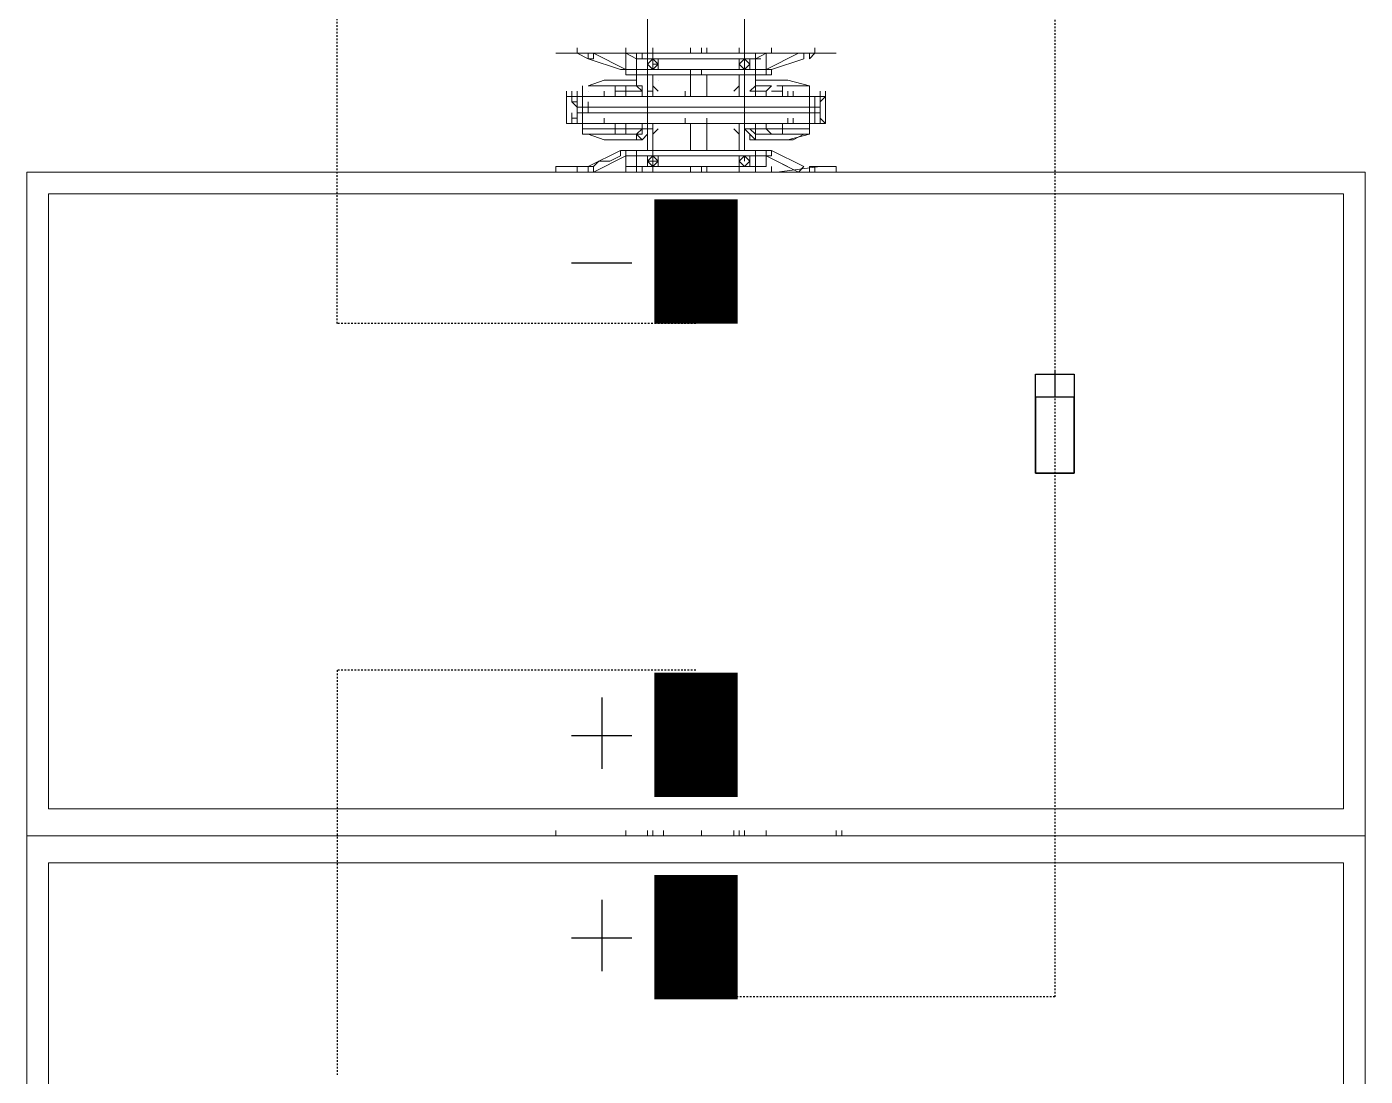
# Model space of a CAD drawing. Header units: feet. Extents: x -13743 to 68376, y -48 to 67763.
# Drawn here: x 4375 to 4455.3, y 64537 to 64600 of the extents above; entities that cross this region are included whole.
import ezdxf

# ---------------------------------------------------------------- set-up
doc = ezdxf.new("R2010")
doc.units = ezdxf.units.FT
doc.header["$MEASUREMENT"] = 0
doc.linetypes.add('HIDDEN', pattern=[0.375, 0.25, -0.125])
for name, color, linetype in [('E-HARN-COMP', 8, 'Continuous'), ('E-TRNK-CABL-NEG', 6, 'HIDDEN'), ('E-TRUNK-CABLE-POS', 6, 'HIDDEN'), ('Polarity-Text', 7, 'Continuous')]:
    doc.layers.add(name, color=color, linetype=linetype)

# ---------------------------------------------------------------- blocks, each defined once
blk = doc.blocks.new('A$C47dfd34d')
at = {"lineweight": 5}
for points in [[(4.0715, 0.41332), (2.21824, 0.41332)], [(4.0765, 0.21999), (4.0765, 0.21832), (4.0765, 0.21999), (4.07483, 0.21832), (4.07483, 0.21999), (4.07483, 0.21832), (4.0765, 0.21999), (4.0765, 0.22166), (4.07483, 0.22166), (4.0765, 0.22166), (4.0765, 0.21999), (4.07483, 0.21999), (4.0765, 0.21999), (4.07483, 0.21999), (4.0765, 0.21999), (4.07483, 0.21999), (4.0765, 0.21999), (4.07483, 0.21999), (4.0765, 0.21999), (4.07483, 0.21999), (4.0765, 0.21999), (4.07483, 0.21999), (4.0765, 0.21999), (4.07483, 0.21999), (4.0765, 0.21999), (4.07483, 0.21999), (4.0765, 0.21999), (4.07483, 0.21999), (4.0765, 0.21999), (4.07483, 0.21999), (4.0765, 0.21999), (4.0765, 0.22166), (4.07483, 0.22166), (4.07317, 0.22166), (4.07317, 0.21999), (4.07317, 0.22166), (4.07483, 0.22166), (4.0765, 0.22166), (4.0765, 0.21999), (4.07483, 0.21999), (4.07317, 0.21999), (4.07317, 0.22166), (4.07483, 0.22166), (4.07317, 0.22166), (4.07317, 0.21999), (4.07483, 0.21999), (4.07483, 0.21832), (4.0765, 0.21999), (4.0765, 0.22166), (4.0765, 0.22499), (4.07817, 0.22499), (4.07817, 0.18833), (4.0765, 0.18833), (4.07817, 0.18833), (4.07817, 0.18333), (4.0765, 0.18333), (4.0765, 0.18499), (4.07317, 0.18499), (4.07317, 0.18666), (4.07317, 0.18833), (4.0715, 0.18833), (4.0715, 0.18666), (4.0715, 0.18833), (4.07317, 0.18833), (4.0715, 0.18833), (4.0715, 0.22332), (4.0715, 0.22499), (4.0715, 0.22332), (4.07317, 0.22332), (4.07317, 0.22166), (4.07317, 0.22332), (4.07317, 0.22499), (4.0715, 0.22499), (4.0715, 0.22666), (4.0715, 0.22499), (4.07317, 0.22499), (4.07317, 0.22832), (4.0765, 0.22832), (4.07817, 0.22832), (4.07817, 0.22999), (4.07317, 0.23999), (4.07317, 0.24332), (4.07317, 0.24999), (4.0715, 0.24999), (4.07317, 0.24999), (4.07317, 0.24332), (4.07317, 0.24999), (4.0715, 0.24999), (4.07317, 0.24999), (4.07317, 0.24332), (4.07317, 0.23999), (4.0715, 0.23999), (4.07317, 0.23999), (4.07317, 0.23832), (4.0715, 0.23832), (4.0765, 0.22832), (4.0765, 0.22666), (4.0765, 0.22499), (4.07317, 0.22499), (4.07317, 0.22332), (4.07317, 0.22166), (4.07317, 0.22332), (4.0715, 0.22332)], [(4.10817, 0.24999), (4.10817, 0.24332), (4.10983, 0.24332), (4.10817, 0.24332), (4.1065, 0.23999), (4.10317, 0.22999), (4.10317, 0.22832), (4.10317, 0.22666), (4.10317, 0.22499), (4.1065, 0.22499), (4.10817, 0.22832), (4.10317, 0.22832), (4.10317, 0.22999), (4.1065, 0.23999), (4.1065, 0.23832), (4.10817, 0.23832), (4.10317, 0.22832), (4.10317, 0.22499), (4.1065, 0.22499), (4.10817, 0.22832), (4.10317, 0.22832), (4.10817, 0.23832), (4.1065, 0.23832), (4.1065, 0.23999), (4.10817, 0.23999), (4.1065, 0.23999), (4.10817, 0.24332), (4.10817, 0.24999), (4.10817, 0.16333)], [(3.86651, 0.23499), (3.86651, 0.24666), (3.86651, 0.24332)], [(4.07817, 0.21999), (4.0865, 0.21999), (4.07817, 0.21999), (4.0865, 0.21999), (4.08483, 0.21999), (4.08483, 0.22166), (4.0865, 0.22166), (4.0865, 0.19166), (4.08983, 0.19166), (4.08983, 0.22166), (4.08983, 0.23999), (4.08983, 0.24332), (4.08817, 0.24332), (4.08817, 0.24499), (4.0865, 0.24499), (4.0865, 0.24666), (4.08817, 0.24666), (4.09483, 0.24666), (4.09483, 0.24499), (4.09483, 0.24666), (4.09483, 0.24499), (4.09317, 0.24499), (4.09317, 0.24332), (4.0915, 0.24332), (4.09317, 0.24332)], [(4.08483, 0.22499), (4.08483, 0.22332), (4.0865, 0.22332), (4.08483, 0.22332), (4.08483, 0.22166), (4.08317, 0.22166), (4.0815, 0.22332), (4.0815, 0.22499), (4.0815, 0.22666), (4.0815, 0.22832), (4.0815, 0.23499), (4.08317, 0.23999), (4.08317, 0.23832), (4.08317, 0.23666), (4.08317, 0.23166), (4.08317, 0.23999), (4.0815, 0.23499), (4.0815, 0.22499), (4.0815, 0.22666), (4.0815, 0.22499), (4.0815, 0.23499), (4.08317, 0.23999), (4.08317, 0.23166), (4.08317, 0.22999), (4.08317, 0.22832), (4.08483, 0.22832), (4.08483, 0.23166), (4.0865, 0.23166), (4.08483, 0.23166), (4.08317, 0.23166), (4.08317, 0.23999), (4.08317, 0.24166), (4.08483, 0.24166), (4.08483, 0.22832), (4.0865, 0.22832), (4.08483, 0.22832), (4.08483, 0.22332), (4.08317, 0.22332), (4.08317, 0.22999), (4.08317, 0.22832), (4.08483, 0.22832), (4.08483, 0.23166), (4.08483, 0.24166), (4.0865, 0.24166), (4.0865, 0.24332), (4.08817, 0.24332), (4.0865, 0.24332), (4.0865, 0.24499), (4.0865, 0.24666), (4.08817, 0.24666), (4.0865, 0.24666), (4.08817, 0.24666), (4.0865, 0.24666), (4.0865, 0.24499), (4.0865, 0.24666), (4.0865, 0.24499), (4.0865, 0.24332), (4.0865, 0.23499), (4.0865, 0.21166), (4.0865, 0.20832), (4.0865, 0.20999), (4.0865, 0.20832), (4.0865, 0.20999), (4.0865, 0.20832), (4.0865, 0.20999), (4.08817, 0.20999), (4.0865, 0.20999), (4.08817, 0.20999), (4.0865, 0.20999), (4.0865, 0.21166), (4.0865, 0.20999), (4.08817, 0.20999), (4.0865, 0.20999), (4.0865, 0.21166), (4.0865, 0.20999), (4.0865, 0.21166), (4.0865, 0.20999), (4.0865, 0.20832), (4.0865, 0.21166), (4.0865, 0.23499), (4.0865, 0.24332), (4.0865, 0.23499)], [(4.08317, 0.24166), (4.08483, 0.24166), (4.08317, 0.24166), (4.08483, 0.24166), (4.0865, 0.24166), (4.08983, 0.24166), (4.0915, 0.24166), (4.0915, 0.24332), (4.09317, 0.24499), (4.09483, 0.24499), (4.09483, 0.24666), (4.08817, 0.24666), (4.0865, 0.24666), (4.0865, 0.24499), (4.0865, 0.23499), (4.08817, 0.23499), (4.0865, 0.23499), (4.08817, 0.23499), (4.0865, 0.23499), (4.08817, 0.23499)], [(4.08483, 0.19166), (4.0865, 0.19166), (4.08483, 0.19166), (4.0865, 0.19166), (4.08483, 0.19166), (4.0865, 0.19166), (4.0865, 0.22166), (4.08983, 0.22166), (4.08983, 0.19166), (4.0865, 0.19166), (4.08483, 0.19166), (4.0865, 0.19166), (4.08483, 0.19166), (4.0865, 0.19166), (4.0865, 0.22166), (4.08983, 0.22166), (4.08983, 0.23999), (4.0915, 0.23999), (4.09317, 0.23999), (4.0915, 0.23999), (4.08983, 0.23999), (4.0915, 0.23999), (4.09317, 0.23999), (4.0915, 0.23999), (4.08983, 0.23999), (4.08983, 0.24332), (4.08817, 0.24332), (4.08817, 0.24499), (4.0865, 0.24499), (4.0865, 0.24666), (4.08817, 0.24666), (4.09483, 0.24666), (4.09483, 0.24499), (4.0965, 0.24499), (4.09483, 0.24499), (4.09483, 0.24666), (4.0965, 0.24666)], [(4.0915, 0.24332), (4.08983, 0.24332), (4.0915, 0.24332), (4.08983, 0.24332), (4.08817, 0.24332), (4.08983, 0.24332), (4.0915, 0.24332), (4.08983, 0.24332), (4.08817, 0.24332), (4.08983, 0.24332), (4.08817, 0.24332), (4.08817, 0.24499), (4.0865, 0.24499), (4.0865, 0.24666), (4.0865, 0.24499), (4.08817, 0.24499), (4.08817, 0.24332), (4.08983, 0.24332), (4.08983, 0.24166), (4.0865, 0.24166), (4.0865, 0.22166), (4.08483, 0.22166), (4.0865, 0.22166), (4.08483, 0.22166), (4.0865, 0.22166)], [(4.08983, 0.24499), (4.08817, 0.24499), (4.0865, 0.24499), (4.08817, 0.24499), (4.08817, 0.24332), (4.08817, 0.24499), (4.0865, 0.24499), (4.0865, 0.24666), (4.09317, 0.24666)], [(4.0865, 0.24666), (4.0865, 0.24499), (4.0865, 0.24666)], [(4.0865, 0.24666), (4.0865, 0.24499), (4.08817, 0.24499), (4.08983, 0.24499), (4.08817, 0.24499), (4.0865, 0.24499), (4.08817, 0.24499), (4.08817, 0.24332), (4.08983, 0.24332), (4.0915, 0.24332), (4.08983, 0.24332), (4.08817, 0.24332), (4.08983, 0.24332), (4.08817, 0.24332), (4.08983, 0.24332), (4.0915, 0.24332), (4.0915, 0.24166), (4.0915, 0.24332), (4.09317, 0.24499), (4.09483, 0.24499), (4.09483, 0.24666), (4.09483, 0.24499), (4.09483, 0.24332), (4.09483, 0.23499), (4.09483, 0.21166), (4.09483, 0.20832), (4.1015, 0.20832), (4.10317, 0.20832), (4.1015, 0.20832), (4.1015, 0.20499)], [(4.0915, 0.24166), (4.08983, 0.24166), (4.08983, 0.24332), (4.08817, 0.24332), (4.08817, 0.24499), (4.0865, 0.24499), (4.08817, 0.24499), (4.08817, 0.24332), (4.08983, 0.24332), (4.08983, 0.24166), (4.0915, 0.24166), (4.08983, 0.24166), (4.08983, 0.22166), (4.08983, 0.19166), (4.0865, 0.19166), (4.0865, 0.22166)], [(4.0865, 0.24499), (4.0865, 0.24499)], [(4.0865, 0.24499), (4.0865, 0.24499)], [(4.10317, 0.20499), (4.1015, 0.20499), (4.1015, 0.20832), (4.09483, 0.20832), (4.09483, 0.20999), (4.0965, 0.20999), (4.09483, 0.20999), (4.0965, 0.20999), (4.09483, 0.20999), (4.09483, 0.20832), (4.09483, 0.21166), (4.09483, 0.23499), (4.09483, 0.24332), (4.09317, 0.24332), (4.09483, 0.24332), (4.09317, 0.24332), (4.09317, 0.24499), (4.09483, 0.24499), (4.09483, 0.24332), (4.09483, 0.23499), (4.09483, 0.21166), (4.09483, 0.20999), (4.09483, 0.21166), (4.09483, 0.23499), (4.0965, 0.23499), (4.09483, 0.23499), (4.09483, 0.24332), (4.09317, 0.24332), (4.09483, 0.24332), (4.09317, 0.24332), (4.0915, 0.24332), (4.09317, 0.24332), (4.0915, 0.24332), (4.09317, 0.24332), (4.0915, 0.24332), (4.08983, 0.24332), (4.0915, 0.24332), (4.08983, 0.24332), (4.0915, 0.24332), (4.09317, 0.24332), (4.0915, 0.24332), (4.09317, 0.24332), (4.0915, 0.24332), (4.09317, 0.24332), (4.0915, 0.24332), (4.09317, 0.24332), (4.0915, 0.24332), (4.09317, 0.24332), (4.0915, 0.24332), (4.08983, 0.24332), (4.0915, 0.24332), (4.08983, 0.24332), (4.0915, 0.24332), (4.08983, 0.24332), (4.08817, 0.24332), (4.08983, 0.24332), (4.08817, 0.24332), (4.08983, 0.24332), (4.08983, 0.19166), (4.0865, 0.19166), (4.0865, 0.17166), (4.08983, 0.17166), (4.0915, 0.17166), (4.0915, 0.19166), (4.08983, 0.19166), (4.08983, 0.17166), (4.08983, 0.19166), (4.08983, 0.17166), (4.0865, 0.17166), (4.0865, 0.19166), (4.0865, 0.17166), (4.08983, 0.17166), (4.08983, 0.19166), (4.0915, 0.19166), (4.08983, 0.19166)], [(4.0865, 0.24499), (4.0865, 0.24499)], [(4.0865, 0.24499), (4.0865, 0.24499)], [(4.0865, 0.24499), (4.0865, 0.24499)], [(4.0865, 0.24332), (4.0865, 0.24499)], [(4.0865, 0.24499), (4.0865, 0.24499)], [(4.09483, 0.24499), (4.09483, 0.24499)], [(4.09483, 0.24499), (4.09483, 0.24499)], [(4.09483, 0.24499), (4.09483, 0.24499)], [(4.09483, 0.24499), (4.09483, 0.24499)], [(4.0715, 0.24332), (4.07317, 0.24332), (4.0715, 0.24332)], [(4.0715, 0.24332), (4.07317, 0.24332), (4.0715, 0.24332)], [(4.08317, 0.23999), (4.0815, 0.23499), (4.0815, 0.22499), (4.08317, 0.22499), (4.08317, 0.22999), (4.08317, 0.22332), (4.08483, 0.22332), (4.08483, 0.22832), (4.08483, 0.23166), (4.0865, 0.23166), (4.08317, 0.23166), (4.08317, 0.22999), (4.08317, 0.22332), (4.08483, 0.22332), (4.08483, 0.22832), (4.0865, 0.22832), (4.08483, 0.22832), (4.08317, 0.22832), (4.08317, 0.22999), (4.08317, 0.23166), (4.08483, 0.23166), (4.08483, 0.24166), (4.0865, 0.24166), (4.0865, 0.24332), (4.08817, 0.24332), (4.0865, 0.24332), (4.0865, 0.23499), (4.0865, 0.21166), (4.0865, 0.20832), (4.07817, 0.20832), (4.07817, 0.20499), (4.07817, 0.20832), (4.0865, 0.20832), (4.0865, 0.21166), (4.0865, 0.23499), (4.0865, 0.21166), (4.0865, 0.23499), (4.0865, 0.24332), (4.0865, 0.23499), (4.0865, 0.24332), (4.0865, 0.24166), (4.08483, 0.24166), (4.08483, 0.23166), (4.08317, 0.23166), (4.08317, 0.22999), (4.08317, 0.22832), (4.08483, 0.22832), (4.08483, 0.22332), (4.0865, 0.22332), (4.08483, 0.22332), (4.08317, 0.22499), (4.08483, 0.22332), (4.08317, 0.22499), (4.0815, 0.22499), (4.08317, 0.22499), (4.08483, 0.22332), (4.08317, 0.22499), (4.08483, 0.22332), (4.08483, 0.22499), (4.08483, 0.22332), (4.08317, 0.22499), (4.08483, 0.22332), (4.08317, 0.22499), (4.0815, 0.22332), (4.08317, 0.22166), (4.0865, 0.22166), (4.08483, 0.22166), (4.08483, 0.21999), (4.0865, 0.21999), (4.07817, 0.21999), (4.08317, 0.21999), (4.08483, 0.21832), (4.08317, 0.21999), (4.07817, 0.21999), (4.0765, 0.21999), (4.07483, 0.21999), (4.0765, 0.21999), (4.07483, 0.21999), (4.0765, 0.21999), (4.07483, 0.21999), (4.0765, 0.21999), (4.07483, 0.21999), (4.0765, 0.21999), (4.07483, 0.21999), (4.07317, 0.21999), (4.0715, 0.21999), (4.07317, 0.21999), (4.07317, 0.21832), (4.07483, 0.21832), (4.0765, 0.21832), (4.0765, 0.19333), (4.07483, 0.19333), (4.07317, 0.19333), (4.07317, 0.19166), (4.07483, 0.18999), (4.07317, 0.18999), (4.07317, 0.19166), (4.07317, 0.19333), (4.07483, 0.19333), (4.0765, 0.19333), (4.0765, 0.19166), (4.0765, 0.18999), (4.07483, 0.18999), (4.0765, 0.18999), (4.0765, 0.19166), (4.0765, 0.18999), (4.0765, 0.19166), (4.0765, 0.19333), (4.0765, 0.21832), (4.0765, 0.19333), (4.0765, 0.19166), (4.0765, 0.18999), (4.07483, 0.18999), (4.0765, 0.18999), (4.07483, 0.18999), (4.07317, 0.19166), (4.07317, 0.19333), (4.07483, 0.19333), (4.07317, 0.19333), (4.07483, 0.19333), (4.0765, 0.19333), (4.07483, 0.19333), (4.07317, 0.19333), (4.07317, 0.19166), (4.07317, 0.19333), (4.07317, 0.21832), (4.07317, 0.19333), (4.0715, 0.19333), (4.07317, 0.19333), (4.07317, 0.21832), (4.07317, 0.21999), (4.07317, 0.22166), (4.07483, 0.22166), (4.07317, 0.22166), (4.07317, 0.21999), (4.07317, 0.22166), (4.07483, 0.22166), (4.0765, 0.22166), (4.0765, 0.21999), (4.0765, 0.21832), (4.0765, 0.19333), (4.0765, 0.19166), (4.07483, 0.19166), (4.0765, 0.19166), (4.07483, 0.19166), (4.0765, 0.19166), (4.07483, 0.19166), (4.0765, 0.19166), (4.07483, 0.19166), (4.0765, 0.19166), (4.07483, 0.19166), (4.0765, 0.19166), (4.07483, 0.19166), (4.0765, 0.19166), (4.07483, 0.19166), (4.0765, 0.19166), (4.07483, 0.19166), (4.0765, 0.19166), (4.07483, 0.19166), (4.0765, 0.19166), (4.07483, 0.19166), (4.0765, 0.19166), (4.07483, 0.19166), (4.0765, 0.19166), (4.07483, 0.19166), (4.0765, 0.19166), (4.07483, 0.19166), (4.0765, 0.19166), (4.07483, 0.19166), (4.0765, 0.19166), (4.07483, 0.19166), (4.0765, 0.19166), (4.07483, 0.19166), (4.0765, 0.19166), (4.0765, 0.19333), (4.0765, 0.19166), (4.0765, 0.18999), (4.0765, 0.18833), (4.07817, 0.18833), (4.07817, 0.18333), (4.07817, 0.18499), (4.0765, 0.18499), (4.07317, 0.18499), (4.07317, 0.18833), (4.0765, 0.18833), (4.0765, 0.18499), (4.07317, 0.18499), (4.07317, 0.18833), (4.0715, 0.18833), (4.0715, 0.18666), (4.0715, 0.18833), (4.0715, 0.18666), (4.0715, 0.18833), (4.07317, 0.18833), (4.0715, 0.18833), (4.0715, 0.22332)], [(4.0715, 0.24332), (4.07317, 0.24332), (4.0715, 0.24332)], [(4.0715, 0.24332), (4.07317, 0.24332), (4.0715, 0.24332)], [(4.07317, 0.23999), (4.07317, 0.23999)], [(4.07317, 0.23999), (4.07317, 0.23999)], [(4.07317, 0.23999), (4.07317, 0.23999)], [(4.08817, 0.16833), (4.08983, 0.16833), (4.08817, 0.16833), (4.08983, 0.16833), (4.08817, 0.16833), (4.08983, 0.16833), (4.08817, 0.16833), (4.0865, 0.16833), (4.0865, 0.16999), (4.0865, 0.16833), (4.0865, 0.16999), (4.0865, 0.16833), (4.08817, 0.16833), (4.08983, 0.16833), (4.08817, 0.16833), (4.0865, 0.16833), (4.0865, 0.16999), (4.0865, 0.16833), (4.0865, 0.16666), (4.08817, 0.16833), (4.08983, 0.16833), (4.08983, 0.17166), (4.0915, 0.17166), (4.0915, 0.16833), (4.08983, 0.16833), (4.08817, 0.16833), (4.08983, 0.16833), (4.08817, 0.16833), (4.0865, 0.16666), (4.08817, 0.16833), (4.08983, 0.16833), (4.08817, 0.16833), (4.08983, 0.16833), (4.08817, 0.16833), (4.0865, 0.16833), (4.0865, 0.16999), (4.0865, 0.16833), (4.0865, 0.16666), (4.08817, 0.16833), (4.08983, 0.16833), (4.08983, 0.17166), (4.08983, 0.16999), (4.0915, 0.16999), (4.09317, 0.16999), (4.0915, 0.16999), (4.08983, 0.16999), (4.0915, 0.16999), (4.08983, 0.16999), (4.08817, 0.16999), (4.08983, 0.16999), (4.0915, 0.16999), (4.08983, 0.16999), (4.0915, 0.16999), (4.09317, 0.16999), (4.0915, 0.16999), (4.09317, 0.16999), (4.0915, 0.16999), (4.08983, 0.16999), (4.08983, 0.17166), (4.0915, 0.17166), (4.0915, 0.19166), (4.08983, 0.19166), (4.08983, 0.22166), (4.0915, 0.22166), (4.08983, 0.22166), (4.08983, 0.23999), (4.08983, 0.24332), (4.08817, 0.24332), (4.0865, 0.24332), (4.08817, 0.24332), (4.08983, 0.24332), (4.08983, 0.23999), (4.08983, 0.22166), (4.0915, 0.22166), (4.08983, 0.22166)], [(4.0865, 0.24332), (4.0865, 0.22166)], [(4.0865, 0.24332), (4.08817, 0.24332)], [(4.0865, 0.24332), (4.08817, 0.24332)], [(4.08817, 0.24332), (4.08983, 0.24332)], [(4.08817, 0.24332), (4.08983, 0.24332)], [(4.09483, 0.21999), (4.1015, 0.21999), (4.09483, 0.21999), (4.0965, 0.21999), (4.0965, 0.22166), (4.09483, 0.22166), (4.0965, 0.22166), (4.09817, 0.22166), (4.0965, 0.22166), (4.09483, 0.22166), (4.09483, 0.19166), (4.0915, 0.19166), (4.08983, 0.19166), (4.08983, 0.22166), (4.0915, 0.22166), (4.0915, 0.24166), (4.09483, 0.24166), (4.09483, 0.22166), (4.0915, 0.22166), (4.0915, 0.19166), (4.08983, 0.19166), (4.08983, 0.17166), (4.08983, 0.16999), (4.0915, 0.16999), (4.09317, 0.16999), (4.0915, 0.16999), (4.08983, 0.16999), (4.0915, 0.16999), (4.09317, 0.16999), (4.0915, 0.16999), (4.08983, 0.16999), (4.08983, 0.17166), (4.0915, 0.17166), (4.09317, 0.17166), (4.0915, 0.17166), (4.09317, 0.17166), (4.0915, 0.17166)], [(4.09483, 0.24166), (4.09817, 0.24166), (4.09483, 0.24166), (4.09483, 0.24332), (4.0965, 0.24332), (4.09483, 0.24332), (4.0965, 0.24332), (4.09483, 0.24332), (4.0965, 0.24332), (4.09483, 0.24332), (4.09483, 0.24166), (4.09483, 0.23166), (4.09817, 0.23166), (4.09817, 0.23999), (4.09983, 0.23499), (4.09983, 0.22499)], [(4.1015, 0.22499), (4.09983, 0.22499), (4.09983, 0.23499), (4.09817, 0.23999), (4.09817, 0.23166), (4.09483, 0.23166), (4.09483, 0.24166), (4.0965, 0.24166)], [(4.0965, 0.23999), (4.0965, 0.23999)], [(4.0965, 0.23999), (4.0965, 0.23999)], [(4.10817, 0.24332), (4.10817, 0.24332)], [(4.10817, 0.23999), (4.10817, 0.23999)], [(4.10817, 0.23999), (4.10817, 0.23999)], [(4.0815, 0.22499), (4.0815, 0.23499), (4.0815, 0.22499), (4.0815, 0.22666)], [(4.08317, 0.23499), (4.08317, 0.23499)], [(4.08317, 0.23499), (4.08317, 0.23499)], [(4.08317, 0.23499), (4.08317, 0.23499)], [(4.0865, 0.23499), (4.0865, 0.20999), (4.0865, 0.23499)], [(4.09483, 0.23166), (4.0965, 0.23166)], [(4.09483, 0.23166), (4.0965, 0.23166)], [(4.09817, 0.23499), (4.09817, 0.23499)], [(4.09817, 0.23499), (4.09817, 0.23499)], [(3.86651, 0.22832), (3.86818, 0.22832)], [(4.09817, 0.22999), (4.09817, 0.22499)], [(4.09817, 0.22999), (4.09817, 0.22499)], [(4.1015, 0.18833), (4.1015, 0.22499), (4.10317, 0.22499), (4.1015, 0.22499), (4.1015, 0.22832), (4.1015, 0.22499), (4.10317, 0.22499), (4.1015, 0.22499), (4.1015, 0.18833), (4.10317, 0.18833), (4.10317, 0.18999), (4.10317, 0.19166), (4.10317, 0.18999), (4.10317, 0.18833), (4.1015, 0.18833), (4.1015, 0.18333), (4.10317, 0.18333), (4.1015, 0.18333), (4.1015, 0.18499), (4.10317, 0.18499), (4.10817, 0.17499), (4.10817, 0.17333), (4.1065, 0.17333), (4.10317, 0.18333), (4.10317, 0.18499), (4.10317, 0.18833), (4.1065, 0.18833), (4.10817, 0.18833), (4.10817, 0.22332), (4.1065, 0.22332), (4.10817, 0.22332), (4.10817, 0.22499), (4.10817, 0.22332), (4.10817, 0.18833), (4.1065, 0.18833), (4.1065, 0.18999), (4.1065, 0.18833), (4.1065, 0.18666), (4.1065, 0.18833), (4.10817, 0.18499), (4.10317, 0.18499), (4.1015, 0.18499), (4.1015, 0.18333), (4.1015, 0.18833), (4.10317, 0.18833), (4.1015, 0.18833), (4.09983, 0.18833), (4.09983, 0.17833), (4.09983, 0.18833)], [(4.07317, 0.18833), (4.07317, 0.18999), (4.07317, 0.18833), (4.0765, 0.18833), (4.0765, 0.18499), (4.0715, 0.17499), (4.07317, 0.17333), (4.07817, 0.18333), (4.0765, 0.18333), (4.0765, 0.18499), (4.07317, 0.18499), (4.07317, 0.18833), (4.0765, 0.18833), (4.0765, 0.18499), (4.07817, 0.18499), (4.07817, 0.18333), (4.07817, 0.18833), (4.0765, 0.18833), (4.07817, 0.18833), (4.07817, 0.22499), (4.0765, 0.22499), (4.0765, 0.22166), (4.0765, 0.22499), (4.07817, 0.22499), (4.07817, 0.18833), (4.0765, 0.18833), (4.0765, 0.18999), (4.07483, 0.18999)], [(4.0765, 0.22499), (4.0765, 0.22499)], [(4.0765, 0.22499), (4.0765, 0.22499)], [(4.0765, 0.22499), (4.0765, 0.22499)], [(4.07817, 0.22499), (4.07817, 0.22499)], [(4.07817, 0.22499), (4.07817, 0.22499)], [(4.07817, 0.22499), (4.07817, 0.22499)], [(4.0965, 0.22332), (4.09817, 0.22332), (4.09817, 0.22499)], [(4.0965, 0.22332), (4.09817, 0.22332), (4.09817, 0.22499)], [(4.0965, 0.22332), (4.09817, 0.22499)], [(4.0965, 0.22332), (4.09817, 0.22499)], [(4.1015, 0.22499), (4.1015, 0.22499)], [(4.1015, 0.22499), (4.1015, 0.22499)], [(4.10317, 0.22499), (4.10317, 0.22499)], [(3.86651, 0.22166), (3.86818, 0.22166)], [(3.86651, 0.21999), (3.86818, 0.21999)], [(4.07317, 0.22166), (4.07317, 0.22166)], [(4.07317, 0.22166), (4.07317, 0.22166)], [(4.07317, 0.22166), (4.07317, 0.22166)], [(4.07317, 0.22166), (4.07317, 0.22166)], [(4.07317, 0.21999), (4.07317, 0.21999)], [(4.07317, 0.21999), (4.07317, 0.21999)], [(4.07317, 0.21999), (4.07317, 0.21999)], [(4.07317, 0.21999), (4.07317, 0.21999)], [(4.07483, 0.22166), (4.07483, 0.22166)], [(4.07483, 0.22166), (4.07483, 0.22166)], [(4.07483, 0.22166), (4.07483, 0.22166)], [(4.07483, 0.22166), (4.0765, 0.22166)], [(4.07483, 0.22166), (4.07483, 0.22166)], [(4.0765, 0.22166), (4.07483, 0.22166)], [(4.07483, 0.22166), (4.07483, 0.22166)], [(4.0765, 0.22166), (4.0765, 0.22166)], [(4.0765, 0.22166), (4.0765, 0.22166)], [(4.0765, 0.22166), (4.0765, 0.22166)], [(4.0765, 0.22166), (4.0765, 0.22166)], [(4.0765, 0.21999), (4.0765, 0.21999)], [(4.0765, 0.21999), (4.0765, 0.21999)], [(4.0765, 0.21999), (4.0765, 0.21999)], [(4.0765, 0.21999), (4.0765, 0.21999)], [(4.07817, 0.22166), (4.0865, 0.22166)], [(4.0865, 0.22166), (4.07817, 0.22166)], [(4.0865, 0.17666), (4.0865, 0.20166), (4.0865, 0.20333), (4.08817, 0.20333), (4.0865, 0.20333), (4.08817, 0.20333), (4.0865, 0.20333), (4.08817, 0.20333), (4.0865, 0.20333), (4.08817, 0.20333), (4.0865, 0.20333), (4.08817, 0.20333), (4.0865, 0.20333), (4.08817, 0.20333), (4.0865, 0.20333), (4.0865, 0.20166), (4.0865, 0.20333), (4.07817, 0.20333), (4.0865, 0.20333), (4.07817, 0.20333), (4.0865, 0.20333), (4.08817, 0.20333), (4.0865, 0.20333), (4.08817, 0.20333), (4.0865, 0.20333), (4.08817, 0.20333), (4.0865, 0.20333), (4.08817, 0.20333), (4.0865, 0.20333), (4.08817, 0.20333), (4.0865, 0.20333), (4.08817, 0.20333), (4.0865, 0.20333), (4.0865, 0.20166), (4.0865, 0.19999), (4.0865, 0.20166), (4.0865, 0.19999), (4.0865, 0.17833), (4.08817, 0.17833), (4.0865, 0.17833), (4.0865, 0.19999), (4.0865, 0.17833), (4.0865, 0.17666), (4.0865, 0.17999), (4.0865, 0.19499), (4.0865, 0.19833), (4.0865, 0.19999), (4.0865, 0.20166), (4.0865, 0.19999), (4.0865, 0.20333), (4.0865, 0.16666), (4.08817, 0.16833), (4.08983, 0.16833), (4.08983, 0.22166), (4.0915, 0.22166), (4.0915, 0.19166), (4.09483, 0.19166), (4.0965, 0.19166), (4.09483, 0.19166), (4.0965, 0.19166), (4.09817, 0.19166), (4.1015, 0.19166)], [(4.12817, 0.19166), (4.09483, 0.19166), (4.09483, 0.17166), (4.0915, 0.17166), (4.0915, 0.19166), (4.09483, 0.19166), (4.09483, 0.22166), (4.12817, 0.22166)], [(4.1015, 0.21999), (4.09817, 0.21999), (4.0965, 0.21832)], [(4.09983, 0.22166), (4.09983, 0.22166)], [(4.10483, 0.22166), (4.10317, 0.22166), (4.10317, 0.21999)], [(4.10817, 0.21999), (4.1065, 0.21999), (4.1065, 0.22166), (4.10483, 0.22166), (4.10317, 0.22166), (4.10317, 0.21999)], [(4.10483, 0.21999), (4.1065, 0.21999), (4.1065, 0.22166), (4.10483, 0.22166), (4.10317, 0.22166), (4.10317, 0.21999)], [(4.10317, 0.22166), (4.10317, 0.22166)], [(4.10317, 0.22166), (4.10317, 0.22166)], [(4.10483, 0.21999), (4.10483, 0.21832), (4.10317, 0.21999)], [(4.10317, 0.21999), (4.10317, 0.21832)], [(4.10317, 0.21999), (4.10317, 0.21999)], [(4.10317, 0.21999), (4.10483, 0.21999)], [(4.10483, 0.21999), (4.10483, 0.21832), (4.10317, 0.21999)], [(4.10317, 0.21999), (4.10317, 0.21999)], [(4.10483, 0.22166), (4.1065, 0.22166), (4.1065, 0.21999)], [(4.10483, 0.22166), (4.10483, 0.22166)], [(4.10483, 0.22166), (4.10483, 0.22166)], [(4.10483, 0.21999), (4.1065, 0.21999)], [(4.10483, 0.21999), (4.1065, 0.21999)], [(4.10483, 0.21999), (4.1065, 0.21999)], [(4.10483, 0.21999), (4.1065, 0.21999)], [(4.10483, 0.21999), (4.1065, 0.21999)], [(4.10483, 0.21999), (4.1065, 0.21999)], [(4.10483, 0.21999), (4.1065, 0.21999)], [(4.10483, 0.21999), (4.1065, 0.21999)], [(4.10483, 0.21999), (4.1065, 0.21999)], [(4.10483, 0.21999), (4.1065, 0.21999)], [(4.10483, 0.21999), (4.1065, 0.21999)], [(4.10483, 0.21999), (4.1065, 0.21999)], [(4.10483, 0.21999), (4.1065, 0.21999)], [(4.10483, 0.21999), (4.1065, 0.21999)], [(4.10483, 0.21999), (4.1065, 0.21999)], [(4.1065, 0.22166), (4.1065, 0.22166)], [(4.1065, 0.22166), (4.1065, 0.22166)], [(4.1065, 0.21999), (4.1065, 0.21999)], [(4.1065, 0.21832), (4.1065, 0.21999)], [(4.1065, 0.21999), (4.1065, 0.21999)], [(3.86651, 0.21832), (3.86651, 0.21666), (3.86818, 0.21666)], [(4.07317, 0.21832), (4.07317, 0.21832)], [(4.07317, 0.21832), (4.07317, 0.21832)], [(4.07317, 0.21832), (4.07317, 0.21832)], [(4.07317, 0.21832), (4.07317, 0.21832)], [(4.07483, 0.21832), (4.07483, 0.21832)], [(4.07483, 0.21832), (4.07483, 0.21832)], [(4.07483, 0.21832), (4.07483, 0.21832)], [(4.07483, 0.21832), (4.07483, 0.21832)], [(4.0765, 0.21832), (4.0765, 0.21832)], [(4.0765, 0.21832), (4.0765, 0.21832)], [(4.0765, 0.21832), (4.0765, 0.21832)], [(4.0765, 0.21832), (4.0765, 0.21832)], [(4.09983, 0.21832), (4.09983, 0.21832)], [(4.10317, 0.21832), (4.10483, 0.21832)], [(4.10317, 0.21832), (4.10317, 0.21832)], [(4.10317, 0.21832), (4.10317, 0.21832)], [(4.10483, 0.21832), (4.1065, 0.21832)], [(4.10483, 0.21832), (4.10483, 0.21832)], [(4.10483, 0.21832), (4.10483, 0.21832)], [(4.1065, 0.21832), (4.1065, 0.21832)], [(4.1065, 0.21832), (4.1065, 0.21832)], [(3.86651, 0.20666), (3.86651, 0.20832)], [(4.0715, 0.20832), (4.07317, 0.20832)], [(4.0715, 0.20832), (4.07317, 0.20832)], [(4.0715, 0.20832), (4.07317, 0.20832)], [(4.0715, 0.20832), (4.07317, 0.20832)], [(4.0865, 0.20999), (4.08817, 0.20999)], [(4.0865, 0.20999), (4.08817, 0.20999)], [(4.0865, 0.20832), (4.0865, 0.20999)], [(4.0865, 0.20832), (4.0865, 0.20999)], [(4.0865, 0.20999), (4.08817, 0.20999)], [(4.09483, 0.20999), (4.0965, 0.20999)], [(4.09483, 0.20999), (4.0965, 0.20999)], [(3.86651, 0.20499), (3.86818, 0.20499)], [(4.0865, 0.20333), (4.0865, 0.19999)], [(4.0865, 0.20333), (4.0865, 0.19999)], [(4.0865, 0.20333), (4.0865, 0.19999)], [(4.0865, 0.20333), (4.0865, 0.19999)], [(4.09483, 0.20333), (4.09483, 0.19999), (4.09483, 0.17833), (4.0965, 0.17833), (4.09483, 0.17833), (4.09483, 0.19999), (4.09483, 0.20333), (4.09483, 0.19999), (4.09483, 0.20166), (4.09483, 0.19999), (4.09483, 0.20333), (4.1015, 0.20333), (4.09483, 0.20333), (4.0965, 0.20333), (4.09483, 0.20333), (4.0965, 0.20333), (4.09483, 0.20333), (4.0965, 0.20333), (4.09483, 0.20333), (4.0965, 0.20333), (4.09483, 0.20333), (4.0965, 0.20333), (4.09483, 0.20333), (4.0965, 0.20333), (4.09483, 0.20333), (4.0965, 0.20333), (4.09483, 0.20333), (4.09483, 0.17666), (4.0965, 0.17666), (4.09483, 0.17666), (4.09483, 0.20333), (4.0965, 0.20333)], [(3.86651, 0.19499), (3.86818, 0.19499)], [(4.0965, 0.19499), (4.09817, 0.19333)], [(3.86651, 0.19333), (3.86818, 0.19333)], [(3.86651, 0.19166), (3.86818, 0.19166)], [(4.07317, 0.19333), (4.07317, 0.19333)], [(4.07317, 0.18666), (4.07317, 0.18833), (4.07317, 0.18999), (4.07483, 0.18999), (4.07317, 0.19166), (4.07317, 0.19333), (4.07483, 0.19333), (4.0765, 0.19333), (4.07483, 0.19333)], [(4.07317, 0.19333), (4.07317, 0.19333)], [(4.07317, 0.19333), (4.07317, 0.19333)], [(4.07317, 0.19333), (4.07317, 0.19333)], [(4.07317, 0.19166), (4.07317, 0.19166)], [(4.07317, 0.19166), (4.07317, 0.19166)], [(4.07317, 0.19166), (4.07317, 0.19166)], [(4.07317, 0.19166), (4.07317, 0.19166)], [(4.07483, 0.19333), (4.07483, 0.19333)], [(4.07483, 0.19333), (4.07483, 0.19333)], [(4.07483, 0.19333), (4.07483, 0.19333)], [(4.07483, 0.19333), (4.07483, 0.19333)], [(4.07483, 0.19333), (4.07483, 0.19333)], [(4.0765, 0.19333), (4.0765, 0.19333)], [(4.0765, 0.19333), (4.0765, 0.19333)], [(4.0765, 0.19333), (4.0765, 0.19333)], [(4.0765, 0.19333), (4.0765, 0.19333)], [(4.0765, 0.19166), (4.0765, 0.19166)], [(4.0765, 0.19166), (4.0765, 0.19166)], [(4.0765, 0.19166), (4.0765, 0.19166)], [(4.0765, 0.19166), (4.0765, 0.19166)], [(4.08983, 0.16833), (4.08983, 0.17166), (4.08983, 0.19166), (4.08983, 0.17166), (4.0865, 0.17166), (4.0865, 0.19166), (4.07817, 0.19166), (4.08317, 0.19166), (4.07817, 0.19166), (4.0865, 0.19166), (4.08483, 0.19166), (4.08317, 0.18999), (4.0815, 0.18833), (4.08317, 0.18833), (4.08317, 0.18333)], [(4.08817, 0.16999), (4.0865, 0.16999), (4.08817, 0.16999), (4.08983, 0.16999), (4.08817, 0.16999), (4.08983, 0.16999), (4.08817, 0.16999), (4.0865, 0.16999), (4.0865, 0.17166), (4.08483, 0.17166), (4.08317, 0.17166), (4.08317, 0.17333), (4.0815, 0.17666), (4.0815, 0.17833), (4.0815, 0.17999), (4.0815, 0.18666), (4.0815, 0.18833), (4.0815, 0.18999), (4.08317, 0.18999), (4.08483, 0.19166), (4.08483, 0.18999), (4.08483, 0.18833), (4.0865, 0.18833), (4.08483, 0.18833), (4.08483, 0.18999), (4.08317, 0.18833), (4.08483, 0.18999), (4.08317, 0.18833)], [(4.0865, 0.19166), (4.08483, 0.19166), (4.0865, 0.19166)], [(4.0915, 0.16833), (4.09317, 0.16833), (4.0915, 0.16833), (4.09317, 0.16833), (4.0915, 0.16833), (4.09317, 0.16833), (4.09483, 0.16666), (4.09317, 0.16833), (4.09483, 0.16666), (4.0965, 0.16666), (4.09483, 0.16666), (4.09483, 0.16833), (4.09483, 0.17833), (4.09483, 0.16833), (4.09483, 0.17833), (4.09483, 0.16833), (4.0965, 0.16833), (4.09483, 0.16833), (4.09317, 0.16833), (4.0915, 0.16833), (4.09317, 0.16833), (4.0915, 0.16833), (4.08983, 0.16833), (4.0915, 0.16833), (4.08983, 0.16833), (4.0915, 0.16833), (4.0915, 0.17166), (4.09483, 0.17166), (4.09483, 0.19166), (4.0965, 0.19166), (4.09817, 0.19166), (4.0965, 0.19166)], [(4.10317, 0.19333), (4.10317, 0.19333)], [(4.10317, 0.19333), (4.10317, 0.19333)], [(4.10317, 0.19166), (4.10317, 0.19166)], [(4.10317, 0.19166), (4.10317, 0.19166)], [(4.10483, 0.19333), (4.10483, 0.19333)], [(4.10483, 0.19333), (4.10483, 0.19333)], [(4.1065, 0.19333), (4.1065, 0.19333)], [(4.1065, 0.19333), (4.1065, 0.19333)], [(4.1065, 0.19166), (4.1065, 0.19166)], [(4.1065, 0.19166), (4.1065, 0.19166)], [(4.0715, 0.18666), (4.0715, 0.18833)], [(4.07317, 0.18999), (4.07317, 0.18999)], [(4.07317, 0.18999), (4.07317, 0.18999)], [(4.07317, 0.18999), (4.07317, 0.18999)], [(4.07317, 0.18999), (4.07317, 0.18999)], [(4.07483, 0.18999), (4.07483, 0.18999)], [(4.07483, 0.18999), (4.07483, 0.18999)], [(4.07483, 0.18999), (4.07483, 0.18999)], [(4.07483, 0.18999), (4.07483, 0.18999)], [(4.0765, 0.18999), (4.0765, 0.18999)], [(4.0765, 0.18999), (4.0765, 0.18999)], [(4.0765, 0.18999), (4.0765, 0.18999)], [(4.0765, 0.18999), (4.0765, 0.18999)], [(4.0765, 0.18833), (4.0765, 0.18833)], [(4.0765, 0.18833), (4.0765, 0.18833)], [(4.0765, 0.18833), (4.0765, 0.18833)], [(4.07817, 0.18833), (4.07817, 0.18833)], [(4.07817, 0.18833), (4.07817, 0.18833)], [(4.07817, 0.18833), (4.07817, 0.18833)], [(4.0815, 0.18833), (4.0815, 0.17833), (4.0815, 0.18833), (4.08317, 0.18833), (4.08483, 0.18999), (4.08317, 0.18833), (4.08483, 0.18999), (4.08317, 0.18833), (4.08483, 0.18999), (4.08483, 0.18833), (4.08483, 0.18999), (4.08317, 0.18833), (4.08483, 0.18999)], [(4.0815, 0.18666), (4.0815, 0.18833), (4.0815, 0.17833), (4.0815, 0.18833), (4.0815, 0.18666), (4.0815, 0.18833), (4.0815, 0.17833), (4.0815, 0.18833), (4.0815, 0.17833), (4.08317, 0.17166), (4.08317, 0.17999), (4.08317, 0.18166), (4.08317, 0.17999), (4.08483, 0.17999), (4.08483, 0.18333)], [(4.0865, 0.18499), (4.08483, 0.18499), (4.08483, 0.18833), (4.08317, 0.18833), (4.08317, 0.18666)], [(4.08317, 0.18333), (4.08317, 0.18666)], [(4.08317, 0.18333), (4.08317, 0.18666)], [(4.08483, 0.18833), (4.08483, 0.18499)], [(4.08483, 0.18833), (4.08483, 0.18499)], [(4.1015, 0.18833), (4.1015, 0.18833)], [(4.1015, 0.18833), (4.1015, 0.18833)], [(4.10317, 0.18999), (4.10317, 0.18999)], [(4.10317, 0.18999), (4.10317, 0.18999)], [(4.10317, 0.18833), (4.10317, 0.18833)], [(4.10317, 0.18833), (4.10317, 0.18833)], [(4.10483, 0.18999), (4.10483, 0.18999)], [(4.10483, 0.18999), (4.10483, 0.18999)], [(4.1065, 0.18999), (4.1065, 0.18999)], [(4.1065, 0.18999), (4.1065, 0.18999)], [(3.86651, 0.18499), (3.86818, 0.18499)], [(4.08483, 0.18499), (4.08317, 0.18333)], [(4.0865, 0.16999), (4.0865, 0.17166), (4.0865, 0.16999), (4.0865, 0.17166), (4.08483, 0.17166), (4.0865, 0.17166), (4.08483, 0.17166), (4.08483, 0.18499), (4.08317, 0.18333), (4.08317, 0.18166), (4.08317, 0.17999), (4.08483, 0.17999), (4.0865, 0.17999), (4.08483, 0.17999), (4.08483, 0.17166), (4.08317, 0.17166), (4.08317, 0.17999), (4.08317, 0.18166)], [(4.08483, 0.18499), (4.08317, 0.18333)], [(4.08483, 0.18499), (4.0865, 0.18499)], [(3.86651, 0.16999), (3.86651, 0.16666), (3.86651, 0.17833)], [(4.0715, 0.18166), (4.07317, 0.16833)], [(4.08317, 0.17833), (4.08317, 0.17833)], [(4.08317, 0.17833), (4.08317, 0.17833)], [(4.08317, 0.17833), (4.08317, 0.17833)], [(4.0865, 0.16833), (4.0865, 0.17833), (4.0865, 0.16833), (4.08817, 0.16833), (4.0865, 0.16666), (4.08817, 0.16666), (4.0865, 0.16666), (4.0865, 0.16833), (4.08817, 0.16833), (4.0865, 0.16666), (4.08817, 0.16666), (4.0865, 0.16666), (4.08817, 0.16666), (4.0865, 0.16666), (4.08817, 0.16833), (4.0865, 0.16833), (4.0865, 0.17833), (4.0865, 0.16833), (4.0865, 0.17833), (4.0865, 0.16833), (4.0865, 0.17833), (4.08817, 0.17833)], [(4.09817, 0.17833), (4.09817, 0.17833)], [(4.09817, 0.17833), (4.09817, 0.17833)], [(4.07317, 0.17166), (4.0715, 0.17166), (4.0715, 0.17333)], [(4.07317, 0.17166), (4.0715, 0.17166), (4.0715, 0.17333)], [(4.0715, 0.16999), (4.07317, 0.16999), (4.0715, 0.16999)], [(4.0715, 0.16999), (4.07317, 0.16999), (4.0715, 0.16999)], [(4.0715, 0.16999), (4.07317, 0.16999), (4.0715, 0.16999)], [(4.07317, 0.17333), (4.07317, 0.17333)], [(4.07317, 0.17333), (4.07317, 0.17333)], [(4.07317, 0.17333), (4.07317, 0.17333)], [(4.07317, 0.17333), (4.07317, 0.17333)], [(4.07317, 0.16999), (4.07317, 0.16999)], [(4.07317, 0.16999), (4.07317, 0.16999)], [(4.07317, 0.16999), (4.07317, 0.16999)], [(4.07317, 0.16666), (4.07317, 0.16833), (4.07317, 0.16999)], [(4.08317, 0.17166), (4.08317, 0.17166)], [(4.08317, 0.17166), (4.08317, 0.17166)], [(4.09483, 0.17166), (4.09483, 0.16999), (4.09317, 0.16999), (4.09483, 0.16999), (4.09483, 0.16833), (4.0965, 0.16833), (4.09483, 0.16833), (4.09317, 0.16833), (4.09483, 0.16666), (4.08817, 0.16666), (4.08983, 0.16666)], [(4.08983, 0.16999), (4.0915, 0.16999)], [(4.08983, 0.16999), (4.0915, 0.16999)], [(4.0915, 0.16999), (4.09317, 0.16999)], [(4.0965, 0.17166), (4.09483, 0.17166), (4.09483, 0.16999), (4.09483, 0.16833), (4.09483, 0.16666), (4.0965, 0.16666), (4.09483, 0.16666), (4.09317, 0.16666), (4.09483, 0.16666)], [(4.09317, 0.16999), (4.09483, 0.16999)], [(4.09317, 0.16999), (4.09483, 0.16999)], [(4.0965, 0.17166), (4.0965, 0.17166)], [(4.0965, 0.17166), (4.0965, 0.17166)], [(4.10817, 0.17333), (4.10817, 0.17333)], [(4.10817, 0.17333), (4.10817, 0.17333)], [(4.10817, 0.16999), (4.10817, 0.16999)], [(3.86651, 0.16666), (3.86651, 0.16666)], [(4.07317, 0.16666), (4.07317, 0.16666)], [(4.0865, 0.16833), (4.0865, 0.16833)], [(4.0865, 0.16833), (4.0865, 0.16833)], [(4.0865, 0.16833), (4.0865, 0.16833)], [(4.0865, 0.16833), (4.0865, 0.16833)], [(4.0865, 0.16666), (4.0865, 0.16666)], [(4.0865, 0.16666), (4.0865, 0.16666)], [(4.09317, 0.16666), (4.0865, 0.16666), (4.08817, 0.16666), (4.0865, 0.16666)], [(4.0865, 0.16666), (4.0865, 0.16666)], [(4.08983, 0.16833), (4.08817, 0.16833), (4.08983, 0.16833)], [(4.09483, 0.16833), (4.09483, 0.16833)], [(4.09483, 0.16833), (4.09483, 0.16833)], [(4.09483, 0.16666), (4.09483, 0.16666)], [(4.09483, 0.16666), (4.09483, 0.16666)], [(3.86651, 0.16333), (3.86818, 0.16333)], [(3.86651, 0.16166), (3.86818, 0.16166)]]:
    blk.add_lwpolyline(points, dxfattribs=at)
for points in [[(3.86651, 0.41332), (3.66152, 0.41332), (3.66152, 0), (3.86651, 0)], [(3.86651, 0), (3.86651, 0.41332), (4.0715, 0.41332), (4.0715, 0)], [(3.66818, 0.00667), (3.85818, 0.00667), (3.85818, 0.40665), (3.66818, 0.40665)], [(3.87484, 0.00667), (3.87484, 0.40665), (4.06483, 0.40665), (4.06483, 0.00667)], [(3.86818, 0.24999), (3.86651, 0.24999)], [(4.0765, 0.22499), (4.07817, 0.22499), (4.07817, 0.22832), (4.0765, 0.22832), (4.0765, 0.22666), (4.0765, 0.22832), (4.0715, 0.23832), (4.07317, 0.23832), (4.07317, 0.23999), (4.07317, 0.23832), (4.07483, 0.23666), (4.07483, 0.23332), (4.0765, 0.22999), (4.07817, 0.22999), (4.07817, 0.22832), (4.0765, 0.22832), (4.07317, 0.22832), (4.07317, 0.22499), (4.0765, 0.22499), (4.0765, 0.22666), (4.0765, 0.22832), (4.07817, 0.22832), (4.07817, 0.22999), (4.07317, 0.23999), (4.0715, 0.23999), (4.07317, 0.23999), (4.07317, 0.24332), (4.07317, 0.23999), (4.07317, 0.23832), (4.0715, 0.23832), (4.0765, 0.22832), (4.0765, 0.22666), (4.0765, 0.22499), (4.07317, 0.22499), (4.07317, 0.22332), (4.0715, 0.22332), (4.0715, 0.22499), (4.0715, 0.22332), (4.0715, 0.18833), (4.07317, 0.18833), (4.0715, 0.18833), (4.0715, 0.22332), (4.07317, 0.22332), (4.07317, 0.22499), (4.0765, 0.22499), (4.0765, 0.22666), (4.0765, 0.22832), (4.07817, 0.22832), (4.07817, 0.22999), (4.07817, 0.22499)], [(4.07317, 0.22832), (4.07317, 0.22499), (4.0715, 0.22499), (4.0715, 0.22666), (4.0715, 0.22499), (4.07317, 0.22499), (4.07317, 0.22832), (4.0765, 0.22832), (4.0715, 0.23832), (4.07317, 0.23832), (4.07317, 0.23999), (4.07817, 0.22999), (4.07817, 0.22832), (4.0765, 0.22832), (4.07317, 0.22832), (4.0715, 0.22832), (4.0715, 0.22999), (4.0715, 0.22832), (4.07317, 0.22832), (4.0715, 0.22832), (4.0715, 0.22999), (4.0715, 0.22832)], [(4.08983, 0.24166), (4.08983, 0.22166), (4.0865, 0.22166), (4.0865, 0.24166)], [(4.08983, 0.24166), (4.08983, 0.22166), (4.0865, 0.22166), (4.0865, 0.24166)], [(4.0915, 0.22166), (4.0915, 0.24166), (4.09483, 0.24166), (4.09483, 0.22166)], [(4.0815, 0.23499), (4.0815, 0.22499)], [(4.08817, 0.23499), (4.0865, 0.23499)], [(4.0965, 0.23499), (4.09483, 0.23499)], [(4.0965, 0.22832), (4.0965, 0.22332), (4.09483, 0.22332), (4.0965, 0.22332), (4.0965, 0.22832), (4.0965, 0.23166), (4.0965, 0.22832), (4.09817, 0.22832), (4.09817, 0.22999), (4.09817, 0.23166), (4.09817, 0.22999), (4.09817, 0.22832), (4.0965, 0.22832), (4.09483, 0.22832)], [(4.09817, 0.22499), (4.09983, 0.22499), (4.09983, 0.23499), (4.09983, 0.22499), (4.09817, 0.22499), (4.09817, 0.22666)], [(4.0765, 0.22499), (4.07817, 0.22499), (4.07817, 0.22832), (4.07817, 0.22999), (4.07817, 0.22832), (4.0765, 0.22832), (4.0765, 0.22666), (4.0765, 0.22832), (4.07817, 0.22832), (4.07817, 0.22499)], [(4.10317, 0.22999), (4.10317, 0.22832), (4.1015, 0.22832), (4.10317, 0.22832), (4.10317, 0.22666), (4.10317, 0.22832), (4.1015, 0.22832), (4.10317, 0.22832)], [(4.10983, 0.22832), (4.10817, 0.22832), (4.10817, 0.22999), (4.10817, 0.22832)], [(4.0765, 0.22499), (4.07817, 0.22499), (4.07817, 0.18833), (4.0765, 0.18833), (4.0765, 0.18999), (4.07483, 0.18999), (4.07317, 0.18999), (4.07317, 0.19166), (4.07317, 0.18999), (4.07483, 0.18999), (4.07317, 0.19166), (4.07317, 0.19333), (4.0715, 0.19333), (4.07317, 0.19333), (4.07317, 0.21832), (4.07317, 0.21999), (4.0715, 0.21999), (4.07317, 0.21999), (4.07317, 0.21832), (4.07483, 0.21832), (4.07317, 0.21832), (4.07483, 0.21832), (4.0765, 0.21832), (4.07483, 0.21832), (4.0765, 0.21832), (4.0765, 0.21999), (4.0765, 0.22166)], [(4.08483, 0.22332), (4.08317, 0.22332), (4.08317, 0.22499)], [(4.09817, 0.22499), (4.0965, 0.22332), (4.0965, 0.22499), (4.0965, 0.22332), (4.09817, 0.22499), (4.0965, 0.22332)], [(4.1065, 0.22166), (4.1065, 0.22332), (4.1065, 0.22499), (4.10817, 0.22499), (4.10817, 0.22666), (4.10817, 0.22499), (4.1065, 0.22499), (4.1065, 0.22332), (4.1065, 0.22166), (4.10483, 0.22166), (4.10317, 0.22166), (4.10317, 0.21999), (4.10317, 0.21832), (4.10317, 0.19333), (4.10483, 0.19333), (4.1065, 0.19333), (4.1065, 0.21832), (4.10483, 0.21832), (4.10317, 0.21832), (4.10317, 0.19333), (4.10317, 0.19166), (4.10317, 0.19333), (4.10317, 0.19166), (4.10317, 0.18999), (4.10483, 0.18999), (4.1065, 0.19166), (4.1065, 0.18999), (4.10483, 0.18999), (4.10317, 0.18999), (4.10317, 0.19166), (4.10317, 0.19333), (4.10483, 0.19333), (4.10317, 0.19333), (4.10483, 0.19333), (4.1065, 0.19333), (4.1065, 0.19166), (4.10483, 0.19166), (4.1065, 0.19166), (4.10483, 0.19166), (4.1065, 0.19166), (4.10483, 0.19166), (4.1065, 0.19166), (4.10483, 0.19166), (4.1065, 0.19166), (4.10483, 0.19166), (4.1065, 0.19166), (4.10483, 0.19166), (4.1065, 0.19166), (4.10483, 0.19166), (4.1065, 0.19166), (4.10483, 0.19166), (4.1065, 0.19166), (4.10483, 0.19166), (4.1065, 0.19166), (4.10483, 0.18999), (4.1065, 0.18999), (4.1065, 0.19166), (4.1065, 0.19333), (4.1065, 0.19166), (4.1065, 0.19333), (4.10483, 0.19333), (4.1065, 0.19333), (4.1065, 0.21832), (4.1065, 0.21999)], [(4.10317, 0.22166), (4.10317, 0.22499)], [(4.07483, 0.22166), (4.07317, 0.21999), (4.07483, 0.21832), (4.0765, 0.21999)], [(4.07317, 0.21999), (4.07483, 0.22166), (4.0765, 0.22166), (4.0765, 0.21999), (4.07483, 0.21832), (4.07483, 0.21999), (4.07483, 0.21832), (4.0765, 0.21999), (4.0765, 0.22166), (4.07483, 0.22166), (4.07483, 0.21999)], [(4.07483, 0.22166), (4.07317, 0.21999), (4.07483, 0.21832), (4.0765, 0.21999)], [(4.07483, 0.22166), (4.07317, 0.21999), (4.07483, 0.21832), (4.0765, 0.21999)], [(4.07483, 0.22166), (4.07317, 0.21999), (4.07483, 0.21832), (4.0765, 0.21999)], [(4.0865, 0.22166), (4.08483, 0.22166)], [(4.08483, 0.22166), (4.0865, 0.22166)], [(4.08983, 0.19166), (4.08983, 0.22166), (4.0915, 0.22166), (4.0915, 0.19166)], [(4.09817, 0.22166), (4.0965, 0.22166)], [(4.10483, 0.22166), (4.10317, 0.21999), (4.10483, 0.21832), (4.1065, 0.21999)], [(4.10483, 0.22166), (4.10317, 0.21999), (4.10483, 0.21832), (4.1065, 0.21999)], [(4.1065, 0.21999), (4.10483, 0.21999)], [(4.1065, 0.21999), (4.10483, 0.21999)], [(4.10983, 0.21999), (4.10817, 0.21999)], [(4.09483, 0.21166), (4.09483, 0.20999)], [(4.07317, 0.20832), (4.0715, 0.20832)], [(4.07317, 0.20832), (4.0715, 0.20832)], [(4.0865, 0.20999), (4.08817, 0.20999), (4.0865, 0.20999), (4.08817, 0.20999), (4.0865, 0.20999), (4.0865, 0.20832), (4.07817, 0.20832), (4.07817, 0.20499), (4.07817, 0.20832), (4.0865, 0.20832)], [(4.08817, 0.20999), (4.0865, 0.20999)], [(4.08817, 0.20999), (4.0865, 0.20999)], [(4.09483, 0.20999), (4.09483, 0.20832), (4.09483, 0.20999), (4.0965, 0.20999)], [(4.0965, 0.20999), (4.09483, 0.20999)], [(4.10983, 0.20832), (4.10817, 0.20832)], [(4.10983, 0.20832), (4.10817, 0.20832)], [(4.07317, 0.20499), (4.0715, 0.20499)], [(4.07317, 0.20499), (4.0715, 0.20499)], [(4.07317, 0.20333), (4.0715, 0.20333)], [(4.07317, 0.20333), (4.0715, 0.20333)], [(4.0865, 0.19999), (4.0865, 0.20333)], [(4.10983, 0.20499), (4.10817, 0.20499)], [(4.10983, 0.20333), (4.10817, 0.20333)], [(4.08817, 0.17666), (4.0865, 0.17666), (4.0865, 0.20166), (4.0865, 0.17666), (4.08817, 0.17666), (4.0865, 0.17666)], [(4.08483, 0.19499), (4.08317, 0.19333)], [(4.0765, 0.18999), (4.0765, 0.18833), (4.07817, 0.18833), (4.07817, 0.18499), (4.07817, 0.18333), (4.07817, 0.18499), (4.0765, 0.18499), (4.07483, 0.18166), (4.0715, 0.17499), (4.07317, 0.17333), (4.07817, 0.18333), (4.0765, 0.18333), (4.0765, 0.18499), (4.0765, 0.18833), (4.07317, 0.18833), (4.07317, 0.18666), (4.07317, 0.18833), (4.07317, 0.18999), (4.07317, 0.19166), (4.07317, 0.19333), (4.07483, 0.19333), (4.0765, 0.19333), (4.0765, 0.19166)], [(4.07483, 0.19333), (4.07317, 0.19166), (4.07483, 0.18999), (4.0765, 0.19166)], [(4.07483, 0.19333), (4.07317, 0.19166), (4.07483, 0.18999), (4.0765, 0.19166)], [(4.07483, 0.19333), (4.07317, 0.19166), (4.07483, 0.18999), (4.0765, 0.19166)], [(4.07483, 0.19333), (4.07317, 0.19166), (4.07483, 0.18999), (4.0765, 0.19166)], [(4.0765, 0.18999), (4.0765, 0.19333), (4.07483, 0.19333), (4.0765, 0.19333), (4.0765, 0.19166), (4.0765, 0.18999), (4.07483, 0.18999)], [(4.07817, 0.19333), (4.0865, 0.19333)], [(4.0865, 0.19333), (4.07817, 0.19333)], [(4.0865, 0.19166), (4.08483, 0.19166)], [(4.1015, 0.19333), (4.09483, 0.19333)], [(4.10483, 0.19333), (4.10317, 0.19166), (4.10483, 0.18999), (4.1065, 0.19166)], [(4.10483, 0.19333), (4.10317, 0.19166), (4.10483, 0.18999), (4.1065, 0.19166)], [(4.10983, 0.19333), (4.10817, 0.19333)], [(4.08317, 0.18666), (4.08317, 0.18833), (4.08483, 0.18833), (4.08483, 0.18499), (4.0865, 0.18499), (4.08483, 0.18499), (4.08317, 0.18333)], [(4.08483, 0.18833), (4.0865, 0.18833), (4.08483, 0.18833), (4.08317, 0.18833), (4.08317, 0.18666), (4.08317, 0.18833)], [(4.0965, 0.18999), (4.09817, 0.18833), (4.0965, 0.18999), (4.09817, 0.18833), (4.0965, 0.18999), (4.09817, 0.18833), (4.0965, 0.18999), (4.0965, 0.18833), (4.09483, 0.18833), (4.0965, 0.18833)], [(4.0965, 0.18499), (4.09483, 0.18499), (4.0965, 0.18499), (4.09817, 0.18333), (4.09817, 0.18833), (4.0965, 0.18833)], [(4.09817, 0.18333), (4.09817, 0.18833), (4.0965, 0.18833), (4.0965, 0.18499)], [(4.09817, 0.17166), (4.09983, 0.17833), (4.09983, 0.18833), (4.09817, 0.18833), (4.09817, 0.18666), (4.09817, 0.18833), (4.09983, 0.18833), (4.09983, 0.17833)], [(4.10483, 0.18999), (4.10317, 0.18999)], [(4.10817, 0.18666), (4.10817, 0.18833), (4.1065, 0.18833), (4.10817, 0.18499), (4.10317, 0.18499), (4.10817, 0.17499), (4.10817, 0.17333), (4.1065, 0.17333), (4.10317, 0.18333), (4.10317, 0.18499), (4.10317, 0.18833), (4.10817, 0.18833), (4.10817, 0.18666), (4.10817, 0.18833)], [(4.0715, 0.18499), (4.0715, 0.18333), (4.07317, 0.18333), (4.0715, 0.18333)], [(4.0715, 0.17499), (4.07317, 0.17333), (4.07817, 0.18333), (4.0765, 0.18333), (4.0765, 0.18499), (4.07817, 0.18499), (4.07817, 0.18333), (4.07317, 0.17333)], [(4.0715, 0.18333), (4.07317, 0.18333), (4.0715, 0.18333), (4.0715, 0.18499)], [(4.0765, 0.18499), (4.0715, 0.17499)], [(4.08483, 0.17999), (4.0865, 0.17999), (4.08483, 0.17999), (4.08483, 0.18333)], [(4.0965, 0.17999), (4.0965, 0.18333), (4.0965, 0.17999), (4.09483, 0.17999)], [(4.10817, 0.18333), (4.10817, 0.18499), (4.10817, 0.18333), (4.10983, 0.18333)], [(4.08317, 0.17166), (4.0815, 0.17833)], [(4.08317, 0.17166), (4.08317, 0.17999), (4.08483, 0.17999), (4.08483, 0.17166)], [(4.08317, 0.17166), (4.08317, 0.17999), (4.08483, 0.17999), (4.08483, 0.17166)], [(4.09817, 0.17999), (4.09817, 0.18166), (4.09817, 0.17999), (4.09483, 0.17999), (4.09483, 0.17166), (4.09817, 0.17166)], [(4.09817, 0.17166), (4.09483, 0.17166), (4.09483, 0.17999), (4.09817, 0.17999)], [(4.0715, 0.17333), (4.0715, 0.17166), (4.07317, 0.17166), (4.0715, 0.17166)], [(4.07317, 0.17166), (4.07317, 0.16999), (4.07317, 0.17166), (4.07317, 0.16999), (4.07317, 0.16333), (4.0715, 0.16333), (4.07317, 0.16333), (4.07317, 0.16999), (4.07317, 0.16333), (4.0715, 0.16333), (4.07317, 0.16333), (4.07317, 0.16999), (4.0715, 0.16999), (4.07317, 0.16999)], [(4.08983, 0.16999), (4.08817, 0.16999)], [(4.0915, 0.16999), (4.08983, 0.16999)], [(4.09483, 0.16833), (4.09317, 0.16833), (4.09483, 0.16833), (4.09483, 0.16999)], [(4.10817, 0.17333), (4.10817, 0.17166), (4.1065, 0.17166), (4.10817, 0.16999), (4.10817, 0.16333), (4.10817, 0.16999), (4.1065, 0.17166), (4.10817, 0.17166)], [(4.10983, 0.16999), (4.10817, 0.16999)], [(4.08817, 0.16666), (4.0865, 0.16666), (4.09317, 0.16666), (4.09483, 0.16666), (4.09317, 0.16666), (4.0865, 0.16666)]]:
    blk.add_lwpolyline(points, close=True, dxfattribs=at)

msp = doc.modelspace()

# ---------------------------------------------------------------- linework, layer by layer
at = {"layer": 'E-HARN-COMP', "const_width": 5}
for points in [[(4415.131, 64582.198), (4415.131, 64589.653)], [(4415.131, 64561.246), (4415.131, 64553.791)], [(4415.131, 64541.648), (4415.131, 64549.103)]]:
    msp.add_lwpolyline(points, dxfattribs=at)
at = {"layer": 'E-HARN-COMP'}
for points in [[(4437.829, 64573.211), (4435.504, 64573.211), (4435.504, 64579.159), (4437.829, 64579.159)], [(4437.829, 64577.775), (4435.504, 64577.775), (4435.504, 64573.211), (4437.829, 64573.211)]]:
    msp.add_lwpolyline(points, close=True, dxfattribs=at)
at = {"layer": 'E-TRNK-CABL-NEG', "ltscale": 0.1}
for points in [[(4415.131, 64582.198), (4393.596, 64582.198), (4393.596, 64618.401)], [(4415.131, 64611.227), (4436.666, 64611.227), (4436.666, 64577.924)]]:
    msp.add_lwpolyline(points, dxfattribs=at)
at = {"layer": 'E-TRUNK-CABLE-POS', "ltscale": 0.1}
for points in [[(4436.666, 64579.308), (4436.666, 64541.803), (4415.131, 64541.803)], [(4415.131, 64561.395), (4393.596, 64561.395), (4393.596, 64537.114)]]:
    msp.add_lwpolyline(points, dxfattribs=at)
at = {"layer": 'Polarity-Text'}
for p, q in [((4407.666, 64585.849), (4411.286, 64585.849)), ((4409.476, 64559.757), (4409.476, 64555.482)), ((4407.666, 64557.481), (4411.286, 64557.481)), ((4409.476, 64547.614), (4409.476, 64543.34)), ((4407.666, 64545.338), (4411.286, 64545.338))]:
    msp.add_line(p, q, dxfattribs=at)

# ---------------------------------------------------------------- block references
at = {"xscale": 194.318304, "yscale": 194.318304, "zscale": 194.318304, "rotation": 90}
msp.add_blockref('A$C47dfd34d', (4455.289, 63800.118), dxfattribs=at)

doc.saveas('drawing.dxf')
